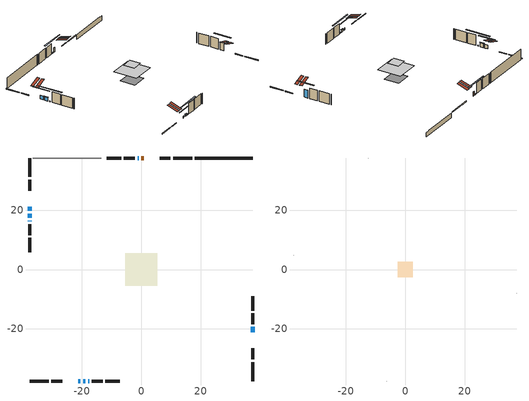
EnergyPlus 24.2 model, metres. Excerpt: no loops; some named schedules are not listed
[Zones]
conditioned space
 floor outside (Floor1 construction): -0.32,-0.32 -0.32,0.32 0.32,0.32 0.32,-0.32 z0.4
 floor adiabatic (AdiabaticFloorConstruction): -5.42,-5.42 -5.42,5.42 5.42,5.42 5.42,-5.42 z2.84
 floor foundation (Slab1 construction): -3.44,-3.44 -3.44,3.44 3.44,3.44 3.44,-3.44 z-1.83
 wall outside (RimJoist1 construction): 17.2,37.63 10.8,37.63 / -37.63,-37.63 -31.23,-37.63 / -37.63,37.63 -37.63,31.23 / 37.63,-37.63 37.63,-31.23 z0.4:0.7
 wall outside (RimJoist2 construction): 9.87,37.63 6.21,37.63 / -30.3,-37.63 -26.65,-37.63 / -37.63,30.3 -37.63,26.65 / 37.63,-30.3 37.63,-26.65 z0.4:0.7
 wall outside (AdiabaticWallConstruction 1): 0.8,37.63 0.01,37.63 z0.4:2.43
 wall outside (AdiabaticWallConstruction): 37.63,-21.24 37.63,-19.41 z0.4:4.06; -21.24,-37.63 -20.51,-37.63 / -19.58,-37.63 -18.85,-37.63 z0.4:1.27; -37.63,21.24 -37.63,19.8 z0.4:2.12; -37.63,18.87 -37.63,17.44 z0.4:2.11; -0.91,37.63 -1.21,37.63 / -17.93,-37.63 -17.63,-37.63 / -37.63,16.51 -37.63,16.21 z0.4:0.75
 wall outside (Wall1 construction): -2.13,37.63 -5.82,37.63 / -16.71,-37.63 -13.02,-37.63 / -37.63,15.29 -37.63,11.6 / 37.63,-18.48 37.63,-14.79 z0.4:5.28
 wall outside (Wall2 construction): -6.75,37.63 -11.6,37.63 / -12.09,-37.63 -7.24,-37.63 / -37.63,10.67 -37.63,5.82 / 37.63,-13.86 37.63,-9.01 z0.4:5.28
 wall foundation (FoundationWall1 construction): 18.13,37.63,-1.83 18.13,37.63,0.4 35.68,37.63,0.4 35.68,37.63,0.25 37.63,37.63,0.25 37.63,37.63,-1.83
 wall adiabatic (Wall4 construction): -13.5,37.63 -36.71,37.63 z0.4:5.28
 window (WindowConstruction): 37.63,-21.24 37.63,-19.41 z0.4:4.06
 window (WindowConstruction 1): -21.24,-37.63 -20.51,-37.63 z0.4:1.27
 window (WindowConstruction 2): -37.63,21.24 -37.63,19.8 z0.4:2.12
 window (WindowConstruction 3): -19.58,-37.63 -18.85,-37.63 z0.4:1.27
 window (WindowConstruction 4): -37.63,18.87 -37.63,17.44 z0.4:2.11
 window (WindowConstruction 5): -0.92,37.63 -1.21,37.63 z0.4:0.74
 window (WindowConstruction 6): -17.92,-37.63 -17.64,-37.63 z0.4:0.74
 window (WindowConstruction 7): -37.63,16.51 -37.63,16.22 z0.4:0.74
 door (Door): 0.8,37.63 0.01,37.63 z0.4:2.43
 ceiling adiabatic (AdiabaticFloorConstruction): 5.42,-5.42 5.42,5.42 -5.42,5.42 -5.42,-5.42 z2.84
 roof outside (Roof2 construction): 1.73,37.63,5.28 1.73,32.63,6.95 3.05,32.63,6.95 3.05,37.63,5.28; -22.17,-37.63,5.28 -22.17,-32.63,6.95 -23.49,-32.63,6.95 -23.49,-37.63,5.28; -37.63,22.17,5.28 -32.63,22.17,6.95 -32.63,23.49,6.95 -37.63,23.49,5.28; 37.63,-22.17,5.28 32.63,-22.17,6.95 32.63,-23.49,6.95 37.63,-23.49,5.28
attic - vented
 floor to conditioned space (Floor2 construction Reversed): -2.54,-2.54 -2.54,2.54 2.54,2.54 2.54,-2.54 z5.28
 wall outside (Wall3 construction): -12.53,37.63 -12.57,37.63 / -6.31,-37.63 -6.27,-37.63 / -37.63,4.89 -37.63,4.86 / 37.63,-8.08 37.63,-8.05 z0.4:5.28
 roof outside (Roof1 construction): 3.98,37.63,5.28 3.98,32.69,6.92 5.28,32.69,6.92 5.28,37.63,5.28; -24.41,-37.63,5.28 -24.41,-32.69,6.92 -25.72,-32.69,6.92 -25.72,-37.63,5.28; -37.63,24.41,5.28 -32.69,24.41,6.92 -32.69,25.72,6.92 -37.63,25.72,5.28; 37.63,-24.41,5.28 32.69,-24.41,6.92 32.69,-25.72,6.92 37.63,-25.72,5.28
shading: 37.63,-16.23 37.63,-24.42 38.05,-24.42 38.05,-16.23 z7.24; -17.33,-37.63 -24.42,-37.63 -24.42,-38.05 -17.33,-38.05 z4.45; -37.63,16.62 -37.63,24.42 -38.05,24.42 -38.05,16.62 z5.3; -18.65,-37.63 -19.78,-37.63 -19.78,-38.05 -18.65,-38.05 z1.47; -37.63,17.24 -37.63,19.07 -38.05,19.07 -38.05,17.24 z2.31; -6.82,37.63 4.69,37.63 4.69,38.05 -6.82,38.05 z6.36; -12.02,-37.63 -23.54,-37.63 -23.54,-38.05 -12.02,-38.05 z6.36; -37.63,10.61 -37.63,22.12 -38.05,22.12 -38.05,10.61 z6.36
[Building]
Building 1: Terrain=Suburbs
[Site:Location]
Winnipeg Intl AP_MB: Latitude {deg}=49.91; Longitude {deg}=-97.24; Time Zone {hr}=-6; Elevation {m}=239; Keep Site Location Information=Yes
[Site:GroundTemperature:Shallow]
-2.46526, -5.11642, -5.32873, -4.07063, 0.979979, 6.00706, 10.3653, 13.1261, 13.3606, 11.1152, 6.8681, 1.99523
[Site:WaterMainsTemperature]
Calculation Method=Schedule; Temperature Schedule=mains temperature schedule
[Material] Roughness=Rough; Thermal Absorptance=0.9
Name | Thickness {m} | Conductivity {W/m-K} | Density {kg/m3} | Specific Heat {J/kg-K} | Solar Absorptance | Visible Absorptance
asphalt or fiberglass shingles | 0.00635 | 0.162714 | 1121.4 | 1465.45 | 0.84 | 0.84
ceiling loosefill ins | 0.169333 | 0.0480833 | 16.02 | 1046.75 | 0.7 | 0.7
ceiling stud and cavity | 0.1397 | 0.583349 | 65.682 | 1177.47 | 0.7 | 0.7
concrete 4.0 in. | 0.1016 | 1.803125 | 2242.8 | 837.4 | 0.7 | 0.7
concrete 8.0 in. | 0.2032 | 1.803125 | 2242.8 | 837.4 | 0.7 | 0.7
door material | 0.04445 | 0.053851 | 512.64 | 1214.23 | 0.7 | 0.7
exterior vertical ins | 0.0457286 | 0.029427 | 32.04 | 1214.23 | 0.7 | 0.7
floor covering | 0.0127 | 0.0433444 | 54.468 | 1339.84 | 0.6 | 0.6
floor rigid ins; roof rigid ins | 0.051816 | 0.029427 | 32.04 | 1214.23 | 0.7 | 0.7
floor rigid ins 1; wall rigid ins | 0.512978 | 0.029427 | 32.04 | 1214.23 | 0.7 | 0.7
floor stud and cavity | 0.1397 | 0.34316 | 92.3553 | 1139.71 | 0.7 | 0.7
floor stud and cavity 1 | 0.1397 | 1.75129 | 37.0049 | 1207.88 | 0.7 | 0.7
furniture material conditioned space 1 | 0.1524 | 0.115458 | 640.8 | 1214.23 | 0.6 | 0.6
gypsum board | 0.0127 | 0.160291 | 801 | 837.4 | 0.6 | 0.6
gypsum board 1 | 0.0127 | 0.160291 | 801 | 837.4 | 0.7 | 0.7
osb sheathing 0.5 in. | 0.0127 | 0.115458 | 512.64 | 1214.23 | 0.7 | 0.7
osb sheathing 0.5 in. 1 | 0.0127 | 0.115458 | 512.64 | 1214.23 | 0.4 | 0.4
osb sheathing 0.75 in. | 0.01905 | 0.115458 | 512.64 | 1214.23 | 0.7 | 0.7
osb sheathing 2.0 in. | 0.0508 | 0.115458 | 512.64 | 1214.23 | 0.7 | 0.7
rim joist stud and cavity | 0.0508 | 0.0451784 | 125.044 | 1163.47 | 0.6 | 0.6
rim joist stud and cavity 1 | 0.0508 | 0.0291244 | 125.044 | 1163.47 | 0.6 | 0.6
roof stud and cavity | 0.2032 | 0.172294 | 78.34581 | 1123.46 | 0.7 | 0.7
wall stud and cavity | 0.1397 | 0.0940029 | 139.0536 | 1170.24 | 0.7 | 0.7
wall stud and cavity 1 | 0.1397 | 0.0931203 | 139.0536 | 1170.24 | 0.7 | 0.7
wall stud and cavity 2 | 0.0889 | 6.1454 | 50.32683 | 1063.81 | 0.6 | 0.6
wall stud and cavity 3 | 0.1397 | 0.0839964 | 139.0536 | 1170.24 | 0.7 | 0.7
wall stud and cavity 4 | 0.0889 | 0.380278 | 52.3479 | 1209.89 | 0.7 | 0.7
wall stud and cavity 5 | 0.0889 | 0.391764 | 83.0341 | 1211.67 | 0.7 | 0.7
wood siding | 0.0254 | 0.102417 | 544.68 | 1172.36 | 0.4 | 0.4
wood siding 1 | 0.00254 | 0.102417 | 544.68 | 1172.36 | 0.4 | 0.4
wood siding 2; wood siding 3; wood siding 4 | 0.0254 | 0.102417 | 544.68 | 1172.36 | 0.7 | 0.7
[WindowMaterial:SimpleGlazingSystem]
Name | U-Factor {W/m2-K} | Solar Heat Gain Coefficient
WindowMaterial | 2.1883 | 0.61
WindowMaterial 1 | 2.336497 | 0.55
WindowMaterial 2 | 2.898619 | 0.69
WindowMaterial 3 | 2.33763 | 0.55
WindowMaterial 4 | 3.07123 | 0.43
WindowMaterial 5 | 2.67945 | 0.43
[Construction]
AdiabaticFloorConstruction: floor stud and cavity 1, floor rigid ins 1, osb sheathing 0.75 in., floor covering
AdiabaticWallConstruction: wood siding 3, wall rigid ins, wall stud and cavity 4, gypsum board
AdiabaticWallConstruction 1: wood siding 4, wall rigid ins, wall stud and cavity 4, gypsum board
Door: door material
Floor1 construction: floor stud and cavity, floor rigid ins, osb sheathing 0.75 in., floor covering
Floor2 construction Reversed: gypsum board, ceiling stud and cavity, ceiling loosefill ins
FoundationWall1 construction: concrete 8.0 in., gypsum board 1
furniture construction conditioned space 1: furniture material conditioned space 1
PartitionWallConstruction: gypsum board, wall stud and cavity 5, gypsum board
RimJoist1 construction: wood siding 2, osb sheathing 2.0 in., rim joist stud and cavity
RimJoist2 construction: wood siding 2, osb sheathing 2.0 in., rim joist stud and cavity 1
Roof1 construction: asphalt or fiberglass shingles
Roof2 construction: asphalt or fiberglass shingles, roof rigid ins, osb sheathing 0.75 in., roof stud and cavity, gypsum board
Slab1 construction: concrete 4.0 in.
Wall1 construction: wood siding, osb sheathing 0.5 in., wall stud and cavity, gypsum board
Wall2 construction: wood siding, osb sheathing 0.5 in., wall stud and cavity 1, gypsum board
Wall3 construction: wood siding 1, wall stud and cavity 2
Wall4 construction: osb sheathing 0.5 in. 1, wall stud and cavity 3, gypsum board
WindowConstruction: WindowMaterial
WindowConstruction 1: WindowMaterial 1
WindowConstruction 2; WindowConstruction 4: WindowMaterial 2
WindowConstruction 3: WindowMaterial 3
WindowConstruction 5; WindowConstruction 6: WindowMaterial 4
WindowConstruction 7: WindowMaterial 5
[Zone] Multiplier=1; Part of Total Floor Area=Yes
Name | Volume {m3}
attic - vented | 6.89077
conditioned space | 412
[Space]
Name | Zone | Volume {m3}
attic - vented 1 | attic - vented | 6.89077
conditioned space 1 | conditioned space | 412
[ZoneInfiltration:EffectiveLeakageArea]
infil attic - vented 1: Zone or Space=attic - vented 1; Schedule=Always On Discrete; Effective Air Leakage Area {cm2}=858.667; Stack Coefficient=0.000453711; Wind Coefficient=1.43916e-05
[ZoneMixing]
whole house fan mix: Zone or Space=attic - vented; Schedule=Always On Continuous; Design Flow Rate Calculation Method=Flow/Zone; Design Flow Rate {m3/s}=0; Source Zone or Space=conditioned space
[SurfaceProperty:ExposedFoundationPerimeter]
Slab1: Exposed Perimeter Calculation Method=TotalExposedPerimeter; Total Exposed Perimeter {m}=19.507
[InternalMass] Zone or ZoneList=conditioned space; Space or SpaceList=conditioned space 1
Name | Construction | Surface Area {m2}
furniture mass conditioned space 1 | furniture construction conditioned space 1 | 66.096
partition wall mass | PartitionWallConstruction | 165.24
[Lights]
interior lighting: Zone or ZoneList or Space or SpaceList=conditioned space 1; Schedule=interior lighting schedule; Design Level Calculation Method=LightingLevel; Lighting Level {W}=343.2; Return Air Fraction=0; Fraction Radiant=0.6; Fraction Visible=0.2; Fraction Replaceable=1
[People]
occupants: Zone or ZoneList or Space or SpaceList=conditioned space 1; Number of People Schedule=occupants schedule; Number of People Calculation Method=People; Number of People=3; Fraction Radiant=0.314171; Sensible Heat Fraction=0.56303; Activity Level Schedule=occupants activity schedule; Carbon Dioxide Generation Rate {m3/s-W}=0; Enable ASHRAE 55 Comfort Warnings=No; Mean Radiant Temperature Calculation Type=EnclosureAveraged
[ElectricEquipment] Zone or ZoneList or Space or SpaceList=conditioned space 1; Design Level Calculation Method=EquipmentLevel
Name | Schedule | Design Level {W} | Fraction Latent | Fraction Radiant | Fraction Lost
clothes dryer | clothes dryer schedule | 140.772 | 0.015 | 0.081 | 0.85
clothes washer | clothes washer schedule | 32.1985 | 0.03 | 0.162 | 0.7
cooking range | cooking range schedule | 208.969 | 0.08 | 0.432 | 0.2
dishwasher | dishwasher schedule | 66.8632 | 0.3 | 0.18 | 0.4
fridge | fridge schedule | 72.9452 | 0 | 0.6 | 0
mech vent house fan | mech vent house fan schedule | 10 | 0 | 0 | 1
mech vent house fan cfis | mech vent house fan cfis schedule | 0 | 0 | 0 | 0
misc plug loads | misc plug loads schedule | 494.7 | 0.045 | 0.513 | 0.1
whole house fan | Always On Discrete | 0 | 0 | 0 | 1
[OtherEquipment] Zone or ZoneList or Space or SpaceList=conditioned space 1; Design Level Calculation Method=EquipmentLevel
Name | Fuel Type | Schedule | Design Level {W} | Fraction Latent | Fraction Radiant | Fraction Lost
clothes dryer 1 | Electricity | clothes dryer schedule | 0 | 0.015 | 0.081 | 0.85
cooking range 1 | Electricity | cooking range schedule | 0 | 0.08 | 0.432 | 0.2
general water use latent | None | general water use schedule | 59.3978 | 1 | 0 | 0
general water use sensible | None | general water use schedule | -58.539 | 0 | 0.6 | 0
mech vent house fan latent load | None | Always On Discrete | 0 | 1 | 0 | 0
mech vent house fan sensible load | None | Always On Discrete | 0 | 0 | 0 | 0
water heater energy adjustment1 | NaturalGas | Always On Discrete | 0.01 | 0 | 0 | 1
[ZoneInfiltration:DesignFlowRate] Zone or ZoneList or Space or SpaceList=conditioned space 1; Schedule=Always On Discrete; Design Flow Rate Calculation Method=Flow/Zone; Design Flow Rate {m3/s}=0
infil flow; natural vent flow; whole house fan flow
[Foundation:Kiva]
Foundation Kiva 1: Initial Indoor Air Temperature {C}=21; Wall Height Above Grade {m}=0.40002; Wall Depth Below Slab {m}=0.2032; Custom Block Material Name 1=exterior vertical ins; Custom Block Depth 1 {m}=2.23001; Custom Block X Position 1 {m}=0.2159; Custom Block Z Position 1 {m}=0
[Foundation:Kiva:Settings]
Soil Conductivity {W/m-K}=0.849921; Soil Density {kg/m3}=1842.3; Soil Specific Heat {J/kg-K}=418.7; Ground Solar Absorptivity=0.9; Ground Thermal Absorptivity=0.9; Ground Surface Roughness {m}=0.03; Far-Field Width {m}=40; Deep-Ground Boundary Condition=ZeroFlux; Deep-Ground Depth {m}=40; Minimum Cell Dimension {m}=0.2; Maximum Cell Growth Coefficient=3; Simulation Timestep=Timestep
[Exterior:Lights]
exterior lighting: Schedule=exterior lighting schedule; Design Level {W}=75.6
[Schedule:Constant]
Name | Hourly Value
Always On Continuous; mech vent house fan schedule; mech vent house fan cfis schedule; Always On Discrete | 1
occupants activity schedule | 117.228
fridge schedule | 0
[Schedule:Week:Daily]
interior lighting schedule Week Rule - Jan1-Jan27: interior lighting schedule day, interior lighting schedule day, interior lighting schedule day, interior lighting schedule day, interior lighting schedule day, interior lighting schedule day, interior lighting schedule day, interior lighting schedule default day, interior lighting schedule default day, interior lighting schedule default day, interior lighting schedule default day, interior lighting schedule default day
interior lighting schedule Week Rule - Jan28-Feb3: interior lighting schedule day, interior lighting schedule day, interior lighting schedule day, interior lighting schedule day, interior lighting schedule day 1, interior lighting schedule day 1, interior lighting schedule day 1, interior lighting schedule default day, interior lighting schedule default day, interior lighting schedule default day, interior lighting schedule default day, interior lighting schedule default day
interior lighting schedule Week Rule - Feb4-Feb24: interior lighting schedule day 1, interior lighting schedule day 1, interior lighting schedule day 1, interior lighting schedule day 1, interior lighting schedule day 1, interior lighting schedule day 1, interior lighting schedule day 1, interior lighting schedule default day, interior lighting schedule default day, interior lighting schedule default day, interior lighting schedule default day, interior lighting schedule default day
interior lighting schedule Week Rule - Feb25-Mar3: interior lighting schedule day 1, interior lighting schedule day 1, interior lighting schedule day 1, interior lighting schedule day 1, interior lighting schedule day 2, interior lighting schedule day 2, interior lighting schedule day 2, interior lighting schedule default day, interior lighting schedule default day, interior lighting schedule default day, interior lighting schedule default day, interior lighting schedule default day
interior lighting schedule Week Rule - Mar4-Mar31: interior lighting schedule day 2, interior lighting schedule day 2, interior lighting schedule day 2, interior lighting schedule day 2, interior lighting schedule day 2, interior lighting schedule day 2, interior lighting schedule day 2, interior lighting schedule default day, interior lighting schedule default day, interior lighting schedule default day, interior lighting schedule default day, interior lighting schedule default day
interior lighting schedule Week Rule - Apr1-Apr28: interior lighting schedule day 3, interior lighting schedule day 3, interior lighting schedule day 3, interior lighting schedule day 3, interior lighting schedule day 3, interior lighting schedule day 3, interior lighting schedule day 3, interior lighting schedule default day, interior lighting schedule default day, interior lighting schedule default day, interior lighting schedule default day, interior lighting schedule default day
interior lighting schedule Week Rule - Apr29-May5: interior lighting schedule day 3, interior lighting schedule day 3, interior lighting schedule day 4, interior lighting schedule day 4, interior lighting schedule day 4, interior lighting schedule day 4, interior lighting schedule day 4, interior lighting schedule default day, interior lighting schedule default day, interior lighting schedule default day, interior lighting schedule default day, interior lighting schedule default day
interior lighting schedule Week Rule - May6-May26: interior lighting schedule day 4, interior lighting schedule day 4, interior lighting schedule day 4, interior lighting schedule day 4, interior lighting schedule day 4, interior lighting schedule day 4, interior lighting schedule day 4, interior lighting schedule default day, interior lighting schedule default day, interior lighting schedule default day, interior lighting schedule default day, interior lighting schedule default day
interior lighting schedule Week Rule - May27-Jun2: interior lighting schedule day 4, interior lighting schedule day 4, interior lighting schedule day 4, interior lighting schedule day 4, interior lighting schedule day 4, interior lighting schedule day 5, interior lighting schedule day 5, interior lighting schedule default day, interior lighting schedule default day, interior lighting schedule default day, interior lighting schedule default day, interior lighting schedule default day
interior lighting schedule Week Rule - Jun3-Jun30: interior lighting schedule day 5, interior lighting schedule day 5, interior lighting schedule day 5, interior lighting schedule day 5, interior lighting schedule day 5, interior lighting schedule day 5, interior lighting schedule day 5, interior lighting schedule default day, interior lighting schedule default day, interior lighting schedule default day, interior lighting schedule default day, interior lighting schedule default day
interior lighting schedule Week Rule - Jul1-Jul28: interior lighting schedule day 6, interior lighting schedule day 6, interior lighting schedule day 6, interior lighting schedule day 6, interior lighting schedule day 6, interior lighting schedule day 6, interior lighting schedule day 6, interior lighting schedule default day, interior lighting schedule default day, interior lighting schedule default day, interior lighting schedule default day, interior lighting schedule default day
interior lighting schedule Week Rule - Jul29-Aug4: interior lighting schedule day 6, interior lighting schedule day 6, interior lighting schedule day 6, interior lighting schedule day 7, interior lighting schedule day 7, interior lighting schedule day 7, interior lighting schedule day 7, interior lighting schedule default day, interior lighting schedule default day, interior lighting schedule default day, interior lighting schedule default day, interior lighting schedule default day
interior lighting schedule Week Rule - Aug5-Aug25: interior lighting schedule day 7, interior lighting schedule day 7, interior lighting schedule day 7, interior lighting schedule day 7, interior lighting schedule day 7, interior lighting schedule day 7, interior lighting schedule day 7, interior lighting schedule default day, interior lighting schedule default day, interior lighting schedule default day, interior lighting schedule default day, interior lighting schedule default day
interior lighting schedule Week Rule - Aug26-Sep1: interior lighting schedule day 7, interior lighting schedule day 7, interior lighting schedule day 7, interior lighting schedule day 7, interior lighting schedule day 7, interior lighting schedule day 7, interior lighting schedule day 8, interior lighting schedule default day, interior lighting schedule default day, interior lighting schedule default day, interior lighting schedule default day, interior lighting schedule default day
interior lighting schedule Week Rule - Sep2-Sep29: interior lighting schedule day 8, interior lighting schedule day 8, interior lighting schedule day 8, interior lighting schedule day 8, interior lighting schedule day 8, interior lighting schedule day 8, interior lighting schedule day 8, interior lighting schedule default day, interior lighting schedule default day, interior lighting schedule default day, interior lighting schedule default day, interior lighting schedule default day
interior lighting schedule Week Rule - Sep30-Oct6: interior lighting schedule day 8, interior lighting schedule day 9, interior lighting schedule day 9, interior lighting schedule day 9, interior lighting schedule day 9, interior lighting schedule day 9, interior lighting schedule day 9, interior lighting schedule default day, interior lighting schedule default day, interior lighting schedule default day, interior lighting schedule default day, interior lighting schedule default day
interior lighting schedule Week Rule - Oct7-Oct27: interior lighting schedule day 9, interior lighting schedule day 9, interior lighting schedule day 9, interior lighting schedule day 9, interior lighting schedule day 9, interior lighting schedule day 9, interior lighting schedule day 9, interior lighting schedule default day, interior lighting schedule default day, interior lighting schedule default day, interior lighting schedule default day, interior lighting schedule default day
interior lighting schedule Week Rule - Oct28-Nov3: interior lighting schedule day 9, interior lighting schedule day 9, interior lighting schedule day 9, interior lighting schedule day 9, interior lighting schedule day 10, interior lighting schedule day 10, interior lighting schedule day 10, interior lighting schedule default day, interior lighting schedule default day, interior lighting schedule default day, interior lighting schedule default day, interior lighting schedule default day
interior lighting schedule Week Rule - Nov4-Nov24: interior lighting schedule day 10, interior lighting schedule day 10, interior lighting schedule day 10, interior lighting schedule day 10, interior lighting schedule day 10, interior lighting schedule day 10, interior lighting schedule day 10, interior lighting schedule default day, interior lighting schedule default day, interior lighting schedule default day, interior lighting schedule default day, interior lighting schedule default day
interior lighting schedule Week Rule - Nov25-Dec1: interior lighting schedule day 10, interior lighting schedule day 10, interior lighting schedule day 10, interior lighting schedule day 10, interior lighting schedule day 10, interior lighting schedule day 10, interior lighting schedule day 11, interior lighting schedule default day, interior lighting schedule default day, interior lighting schedule default day, interior lighting schedule default day, interior lighting schedule default day
interior lighting schedule Week Rule - Dec2-Dec31: interior lighting schedule day 11, interior lighting schedule day 11, interior lighting schedule day 11, interior lighting schedule day 11, interior lighting schedule day 11, interior lighting schedule day 11, interior lighting schedule day 11, interior lighting schedule default day, interior lighting schedule default day, interior lighting schedule default day, interior lighting schedule default day, interior lighting schedule default day
occupants schedule Week Rule - Jan1-Dec31: occupants schedule day, occupants schedule day, occupants schedule day, occupants schedule day, occupants schedule day, occupants schedule day, occupants schedule day, occupants schedule default day, occupants schedule default day, occupants schedule default day, occupants schedule default day, occupants schedule default day
clothes dryer schedule Week Rule - Jan1-Dec31: clothes dryer schedule day, clothes dryer schedule day, clothes dryer schedule day, clothes dryer schedule day, clothes dryer schedule day, clothes dryer schedule day, clothes dryer schedule day, clothes dryer schedule default day, clothes dryer schedule default day, clothes dryer schedule default day, clothes dryer schedule default day, clothes dryer schedule default day
clothes washer schedule Week Rule - Jan1-Dec31: clothes washer schedule day, clothes washer schedule day, clothes washer schedule day, clothes washer schedule day, clothes washer schedule day, clothes washer schedule day, clothes washer schedule day, clothes washer schedule default day, clothes washer schedule default day, clothes washer schedule default day, clothes washer schedule default day, clothes washer schedule default day
cooking range schedule Week Rule - Jan1-Dec31: cooking range schedule day, cooking range schedule day, cooking range schedule day, cooking range schedule day, cooking range schedule day, cooking range schedule day, cooking range schedule day, cooking range schedule default day, cooking range schedule default day, cooking range schedule default day, cooking range schedule default day, cooking range schedule default day
dishwasher schedule Week Rule - Jan1-Dec31: dishwasher schedule day, dishwasher schedule day, dishwasher schedule day, dishwasher schedule day, dishwasher schedule day, dishwasher schedule day, dishwasher schedule day, dishwasher schedule default day, dishwasher schedule default day, dishwasher schedule default day, dishwasher schedule default day, dishwasher schedule default day
misc plug loads schedule Week Rule - Jan1-Dec31: misc plug loads schedule day, misc plug loads schedule day, misc plug loads schedule day, misc plug loads schedule day, misc plug loads schedule day, misc plug loads schedule day, misc plug loads schedule day, misc plug loads schedule default day, misc plug loads schedule default day, misc plug loads schedule default day, misc plug loads schedule default day, misc plug loads schedule default day
general water use schedule Week Rule - Jan1-Dec31: general water use schedule day, general water use schedule day, general water use schedule day, general water use schedule day, general water use schedule day, general water use schedule day, general water use schedule day, general water use schedule default day, general water use schedule default day, general water use schedule default day, general water use schedule default day, general water use schedule default day
exterior lighting schedule Week Rule - Jan1-Jan27: exterior lighting schedule day, exterior lighting schedule day, exterior lighting schedule day, exterior lighting schedule day, exterior lighting schedule day, exterior lighting schedule day, exterior lighting schedule day, exterior lighting schedule default day, exterior lighting schedule default day, exterior lighting schedule default day, exterior lighting schedule default day, exterior lighting schedule default day
exterior lighting schedule Week Rule - Jan28-Feb3: exterior lighting schedule day, exterior lighting schedule day, exterior lighting schedule day, exterior lighting schedule day, exterior lighting schedule day 1, exterior lighting schedule day 1, exterior lighting schedule day 1, exterior lighting schedule default day, exterior lighting schedule default day, exterior lighting schedule default day, exterior lighting schedule default day, exterior lighting schedule default day
exterior lighting schedule Week Rule - Feb4-Feb24: exterior lighting schedule day 1, exterior lighting schedule day 1, exterior lighting schedule day 1, exterior lighting schedule day 1, exterior lighting schedule day 1, exterior lighting schedule day 1, exterior lighting schedule day 1, exterior lighting schedule default day, exterior lighting schedule default day, exterior lighting schedule default day, exterior lighting schedule default day, exterior lighting schedule default day
exterior lighting schedule Week Rule - Feb25-Mar3: exterior lighting schedule day 1, exterior lighting schedule day 1, exterior lighting schedule day 1, exterior lighting schedule day 1, exterior lighting schedule day 2, exterior lighting schedule day 2, exterior lighting schedule day 2, exterior lighting schedule default day, exterior lighting schedule default day, exterior lighting schedule default day, exterior lighting schedule default day, exterior lighting schedule default day
exterior lighting schedule Week Rule - Mar4-Mar31: exterior lighting schedule day 2, exterior lighting schedule day 2, exterior lighting schedule day 2, exterior lighting schedule day 2, exterior lighting schedule day 2, exterior lighting schedule day 2, exterior lighting schedule day 2, exterior lighting schedule default day, exterior lighting schedule default day, exterior lighting schedule default day, exterior lighting schedule default day, exterior lighting schedule default day
exterior lighting schedule Week Rule - Apr1-Apr28: exterior lighting schedule day 3, exterior lighting schedule day 3, exterior lighting schedule day 3, exterior lighting schedule day 3, exterior lighting schedule day 3, exterior lighting schedule day 3, exterior lighting schedule day 3, exterior lighting schedule default day, exterior lighting schedule default day, exterior lighting schedule default day, exterior lighting schedule default day, exterior lighting schedule default day
exterior lighting schedule Week Rule - Apr29-May5: exterior lighting schedule day 3, exterior lighting schedule day 3, exterior lighting schedule day 4, exterior lighting schedule day 4, exterior lighting schedule day 4, exterior lighting schedule day 4, exterior lighting schedule day 4, exterior lighting schedule default day, exterior lighting schedule default day, exterior lighting schedule default day, exterior lighting schedule default day, exterior lighting schedule default day
exterior lighting schedule Week Rule - May6-May26: exterior lighting schedule day 4, exterior lighting schedule day 4, exterior lighting schedule day 4, exterior lighting schedule day 4, exterior lighting schedule day 4, exterior lighting schedule day 4, exterior lighting schedule day 4, exterior lighting schedule default day, exterior lighting schedule default day, exterior lighting schedule default day, exterior lighting schedule default day, exterior lighting schedule default day
exterior lighting schedule Week Rule - May27-Jun2: exterior lighting schedule day 4, exterior lighting schedule day 4, exterior lighting schedule day 4, exterior lighting schedule day 4, exterior lighting schedule day 4, exterior lighting schedule day 5, exterior lighting schedule day 5, exterior lighting schedule default day, exterior lighting schedule default day, exterior lighting schedule default day, exterior lighting schedule default day, exterior lighting schedule default day
exterior lighting schedule Week Rule - Jun3-Jun30: exterior lighting schedule day 5, exterior lighting schedule day 5, exterior lighting schedule day 5, exterior lighting schedule day 5, exterior lighting schedule day 5, exterior lighting schedule day 5, exterior lighting schedule day 5, exterior lighting schedule default day, exterior lighting schedule default day, exterior lighting schedule default day, exterior lighting schedule default day, exterior lighting schedule default day
exterior lighting schedule Week Rule - Jul1-Jul28: exterior lighting schedule day 6, exterior lighting schedule day 6, exterior lighting schedule day 6, exterior lighting schedule day 6, exterior lighting schedule day 6, exterior lighting schedule day 6, exterior lighting schedule day 6, exterior lighting schedule default day, exterior lighting schedule default day, exterior lighting schedule default day, exterior lighting schedule default day, exterior lighting schedule default day
exterior lighting schedule Week Rule - Jul29-Aug4: exterior lighting schedule day 6, exterior lighting schedule day 6, exterior lighting schedule day 6, exterior lighting schedule day 7, exterior lighting schedule day 7, exterior lighting schedule day 7, exterior lighting schedule day 7, exterior lighting schedule default day, exterior lighting schedule default day, exterior lighting schedule default day, exterior lighting schedule default day, exterior lighting schedule default day
exterior lighting schedule Week Rule - Aug5-Aug25: exterior lighting schedule day 7, exterior lighting schedule day 7, exterior lighting schedule day 7, exterior lighting schedule day 7, exterior lighting schedule day 7, exterior lighting schedule day 7, exterior lighting schedule day 7, exterior lighting schedule default day, exterior lighting schedule default day, exterior lighting schedule default day, exterior lighting schedule default day, exterior lighting schedule default day
exterior lighting schedule Week Rule - Aug26-Sep1: exterior lighting schedule day 7, exterior lighting schedule day 7, exterior lighting schedule day 7, exterior lighting schedule day 7, exterior lighting schedule day 7, exterior lighting schedule day 7, exterior lighting schedule day 8, exterior lighting schedule default day, exterior lighting schedule default day, exterior lighting schedule default day, exterior lighting schedule default day, exterior lighting schedule default day
exterior lighting schedule Week Rule - Sep2-Sep29: exterior lighting schedule day 8, exterior lighting schedule day 8, exterior lighting schedule day 8, exterior lighting schedule day 8, exterior lighting schedule day 8, exterior lighting schedule day 8, exterior lighting schedule day 8, exterior lighting schedule default day, exterior lighting schedule default day, exterior lighting schedule default day, exterior lighting schedule default day, exterior lighting schedule default day
exterior lighting schedule Week Rule - Sep30-Oct6: exterior lighting schedule day 8, exterior lighting schedule day 9, exterior lighting schedule day 9, exterior lighting schedule day 9, exterior lighting schedule day 9, exterior lighting schedule day 9, exterior lighting schedule day 9, exterior lighting schedule default day, exterior lighting schedule default day, exterior lighting schedule default day, exterior lighting schedule default day, exterior lighting schedule default day
exterior lighting schedule Week Rule - Oct7-Oct27: exterior lighting schedule day 9, exterior lighting schedule day 9, exterior lighting schedule day 9, exterior lighting schedule day 9, exterior lighting schedule day 9, exterior lighting schedule day 9, exterior lighting schedule day 9, exterior lighting schedule default day, exterior lighting schedule default day, exterior lighting schedule default day, exterior lighting schedule default day, exterior lighting schedule default day
exterior lighting schedule Week Rule - Oct28-Nov3: exterior lighting schedule day 9, exterior lighting schedule day 9, exterior lighting schedule day 9, exterior lighting schedule day 9, exterior lighting schedule day 10, exterior lighting schedule day 10, exterior lighting schedule day 10, exterior lighting schedule default day, exterior lighting schedule default day, exterior lighting schedule default day, exterior lighting schedule default day, exterior lighting schedule default day
exterior lighting schedule Week Rule - Nov4-Nov24: exterior lighting schedule day 10, exterior lighting schedule day 10, exterior lighting schedule day 10, exterior lighting schedule day 10, exterior lighting schedule day 10, exterior lighting schedule day 10, exterior lighting schedule day 10, exterior lighting schedule default day, exterior lighting schedule default day, exterior lighting schedule default day, exterior lighting schedule default day, exterior lighting schedule default day
exterior lighting schedule Week Rule - Nov25-Dec1: exterior lighting schedule day 10, exterior lighting schedule day 10, exterior lighting schedule day 10, exterior lighting schedule day 10, exterior lighting schedule day 10, exterior lighting schedule day 10, exterior lighting schedule day 11, exterior lighting schedule default day, exterior lighting schedule default day, exterior lighting schedule default day, exterior lighting schedule default day, exterior lighting schedule default day
exterior lighting schedule Week Rule - Dec2-Dec31: exterior lighting schedule day 11, exterior lighting schedule day 11, exterior lighting schedule day 11, exterior lighting schedule day 11, exterior lighting schedule day 11, exterior lighting schedule day 11, exterior lighting schedule day 11, exterior lighting schedule default day, exterior lighting schedule default day, exterior lighting schedule default day, exterior lighting schedule default day, exterior lighting schedule default day
[Schedule:Year]
interior lighting schedule: interior lighting schedule Week Rule - Jan1-Jan27, 1, 1, 1, 27, interior lighting schedule Week Rule - Jan28-Feb3, 1, 28, 2, 3, interior lighting schedule Week Rule - Feb4-Feb24, 2, 4, 2, 24, interior lighting schedule Week Rule - Feb25-Mar3, 2, 25, 3, 3, interior lighting schedule Week Rule - Mar4-Mar31, 3, 4, 3, 31, interior lighting schedule Week Rule - Apr1-Apr28, 4, 1, 4, 28, interior lighting schedule Week Rule - Apr29-May5, 4, 29, 5, 5, interior lighting schedule Week Rule - May6-May26, 5, 6, 5, 26, interior lighting schedule Week Rule - May27-Jun2, 5, 27, 6, 2, interior lighting schedule Week Rule - Jun3-Jun30, 6, 3, 6, 30, interior lighting schedule Week Rule - Jul1-Jul28, 7, 1, 7, 28, interior lighting schedule Week Rule - Jul29-Aug4, 7, 29, 8, 4, interior lighting schedule Week Rule - Aug5-Aug25, 8, 5, 8, 25, interior lighting schedule Week Rule - Aug26-Sep1, 8, 26, 9, 1, interior lighting schedule Week Rule - Sep2-Sep29, 9, 2, 9, 29, interior lighting schedule Week Rule - Sep30-Oct6, 9, 30, 10, 6, interior lighting schedule Week Rule - Oct7-Oct27, 10, 7, 10, 27, interior lighting schedule Week Rule - Oct28-Nov3, 10, 28, 11, 3, interior lighting schedule Week Rule - Nov4-Nov24, 11, 4, 11, 24, interior lighting schedule Week Rule - Nov25-Dec1, 11, 25, 12, 1, interior lighting schedule Week Rule - Dec2-Dec31, 12, 2, 12, 31
occupants schedule: occupants schedule Week Rule - Jan1-Dec31, 1, 1, 12, 31
clothes dryer schedule: clothes dryer schedule Week Rule - Jan1-Dec31, 1, 1, 12, 31
clothes washer schedule: clothes washer schedule Week Rule - Jan1-Dec31, 1, 1, 12, 31
cooking range schedule: cooking range schedule Week Rule - Jan1-Dec31, 1, 1, 12, 31
dishwasher schedule: dishwasher schedule Week Rule - Jan1-Dec31, 1, 1, 12, 31
misc plug loads schedule: misc plug loads schedule Week Rule - Jan1-Dec31, 1, 1, 12, 31
general water use schedule: general water use schedule Week Rule - Jan1-Dec31, 1, 1, 12, 31
exterior lighting schedule: exterior lighting schedule Week Rule - Jan1-Jan27, 1, 1, 1, 27, exterior lighting schedule Week Rule - Jan28-Feb3, 1, 28, 2, 3, exterior lighting schedule Week Rule - Feb4-Feb24, 2, 4, 2, 24, exterior lighting schedule Week Rule - Feb25-Mar3, 2, 25, 3, 3, exterior lighting schedule Week Rule - Mar4-Mar31, 3, 4, 3, 31, exterior lighting schedule Week Rule - Apr1-Apr28, 4, 1, 4, 28, exterior lighting schedule Week Rule - Apr29-May5, 4, 29, 5, 5, exterior lighting schedule Week Rule - May6-May26, 5, 6, 5, 26, exterior lighting schedule Week Rule - May27-Jun2, 5, 27, 6, 2, exterior lighting schedule Week Rule - Jun3-Jun30, 6, 3, 6, 30, exterior lighting schedule Week Rule - Jul1-Jul28, 7, 1, 7, 28, exterior lighting schedule Week Rule - Jul29-Aug4, 7, 29, 8, 4, exterior lighting schedule Week Rule - Aug5-Aug25, 8, 5, 8, 25, exterior lighting schedule Week Rule - Aug26-Sep1, 8, 26, 9, 1, exterior lighting schedule Week Rule - Sep2-Sep29, 9, 2, 9, 29, exterior lighting schedule Week Rule - Sep30-Oct6, 9, 30, 10, 6, exterior lighting schedule Week Rule - Oct7-Oct27, 10, 7, 10, 27, exterior lighting schedule Week Rule - Oct28-Nov3, 10, 28, 11, 3, exterior lighting schedule Week Rule - Nov4-Nov24, 11, 4, 11, 24, exterior lighting schedule Week Rule - Nov25-Dec1, 11, 25, 12, 1, exterior lighting schedule Week Rule - Dec2-Dec31, 12, 2, 12, 31
[Schedule:Compact]
mains temperature schedule: Through: 01/01, For: AllDays, Until: 24:00, 3.57167, Through: 01/02, For: AllDays, Until: 24:00, 3.48889, Through: 01/03, For: AllDays, Until: 24:00, 3.40667, Through: 01/04, For: AllDays, Until: 24:00, 3.32611, Through: 01/05, For: AllDays, Until: 24:00, 3.24611, Through: 01/06, For: AllDays, Until: 24:00, 3.16778, Through: 01/07, For: AllDays, Until: 24:00, 3.09056, Through: 01/08, For: AllDays, Until: 24:00, 3.01444, Through: 01/09, For: AllDays, Until: 24:00, 2.93944, Through: 01/10, For: AllDays, Until: 24:00, 2.86611, Through: 01/11, For: AllDays, Until: 24:00, 2.79389, Through: 01/12, For: AllDays, Until: 24:00, 2.72278, Through: 01/13, For: AllDays, Until: 24:00, 2.65278, Through: 01/14, For: AllDays, Until: 24:00, 2.58444, Through: 01/15, For: AllDays, Until: 24:00, 2.51778, Through: 01/16, For: AllDays, Until: 24:00, 2.45222, Through: 01/17, For: AllDays, Until: 24:00, 2.38778, Through: 01/18, For: AllDays, Until: 24:00, 2.325, Through: 01/19, For: AllDays, Until: 24:00, 2.26389, Through: 01/20, For: AllDays, Until: 24:00, 2.20389, Through: 01/21, For: AllDays, Until: 24:00, 2.14556, Through: 01/22, For: AllDays, Until: 24:00, 2.08889, Through: 01/23, For: AllDays, Until: 24:00, 2.03333, Through: 01/24, For: AllDays, Until: 24:00, 1.97944, Through: 01/25, For: AllDays, Until: 24:00, 1.92722, Through: 01/26, For: AllDays, Until: 24:00, 1.87611, Through: 01/27, For: AllDays, Until: 24:00, 1.82722, Through: 01/28, For: AllDays, Until: 24:00, 1.77944, Through: 01/29, For: AllDays, Until: 24:00, 1.73333, Through: 01/30, For: AllDays, Until: 24:00, 1.68944, Through: 01/31, For: AllDays, Until: 24:00, 1.64667, Through: 02/01, For: AllDays, Until: 24:00, 1.60556, Through: 02/02, For: AllDays, Until: 24:00, 1.56611, Through: 02/03, For: AllDays, Until: 24:00, 1.52833, Through: 02/04, For: AllDays, Until: 24:00, 1.49222, Through: 02/05, For: AllDays, Until: 24:00, 1.45778, Through: 02/06, For: AllDays, Until: 24:00, 1.425, Through: 02/07, For: AllDays, Until: 24:00, 1.39389, Through: 02/08, For: AllDays, Until: 24:00, 1.36444, Through: 02/09, For: AllDays, Until: 24:00, 1.33722, Through: 02/10, For: AllDays, Until: 24:00, 1.31111, Through: 02/11, For: AllDays, Until: 24:00, 1.28722, Through: 02/12, For: AllDays, Until: 24:00, 1.26444, Through: 02/13, For: AllDays, Until: 24:00, 1.24389, Through: 02/14, For: AllDays, Until: 24:00, 1.22556, Through: 02/15, For: AllDays, Until: 24:00, 1.20833, Through: 02/16, For: AllDays, Until: 24:00, 1.19278, Through: 02/17, For: AllDays, Until: 24:00, 1.17944, Through: 02/18, For: AllDays, Until: 24:00, 1.16778, Through: 02/19, For: AllDays, Until: 24:00, 1.15778, Through: 02/20, For: AllDays, Until: 24:00, 1.14944, Through: 02/21, For: AllDays, Until: 24:00, 1.14333, Through: 02/22, For: AllDays, Until: 24:00, 1.13889, Through: 02/23, For: AllDays, Until: 24:00, 1.13611, Through: 02/24, For: AllDays, Until: 24:00, 1.135, Through: 02/25, For: AllDays, Until: 24:00, 1.13556, Through: 02/26, For: AllDays, Until: 24:00, 1.13833, Through: 02/27, For: AllDays, Until: 24:00, 1.14278, Through: 02/28, For: AllDays, Until: 24:00, 1.14889, Through: 03/01, For: AllDays, Until: 24:00, 1.15667, Through: 03/02, For: AllDays, Until: 24:00, 1.16667, Through: 03/03, For: AllDays, Until: 24:00, 1.17778, Through: 03/04, For: AllDays, Until: 24:00, 1.19111, Through: 03/05, For: AllDays, Until: 24:00, 1.20667, Through: 03/06, For: AllDays, Until: 24:00, 1.22333, Through: 03/07, For: AllDays, Until: 24:00, 1.24167, Through: 03/08, For: AllDays, Until: 24:00, 1.26222, Through: 03/09, For: AllDays, Until: 24:00, 1.28444, Through: 03/10, For: AllDays, Until: 24:00, 1.30833, Through: 03/11, For: AllDays, Until: 24:00, 1.33389, Through: 03/12, For: AllDays, Until: 24:00, 1.36167, Through: 03/13, For: AllDays, Until: 24:00, 1.39056, Through: 03/14, For: AllDays, Until: 24:00, 1.42111, Through: 03/15, For: AllDays, Until: 24:00, 1.45389, Through: 03/16, For: AllDays, Until: 24:00, 1.48833, Through: 03/17, For: AllDays, Until: 24:00, 1.52389, Through: 03/18, For: AllDays, Until: 24:00, 1.56167, Through: 03/19, For: AllDays, Until: 24:00, 1.60111, Through: 03/20, For: AllDays, Until: 24:00, 1.64167, Through: 03/21, For: AllDays, Until: 24:00, 1.68444, Through: 03/22, For: AllDays, Until: 24:00, 1.72833, Through: 03/23, For: AllDays, Until: 24:00, 1.77444, Through: 03/24, For: AllDays, Until: 24:00, 1.82167, Through: 03/25, For: AllDays, Until: 24:00, 1.87056, Through: 03/26, For: AllDays, Until: 24:00, 1.92111, Through: 03/27, For: AllDays, Until: 24:00, 1.97333, Through: 03/28, For: AllDays, Until: 24:00, 2.02722, Through: 03/29, For: AllDays, Until: 24:00, 2.08222, Through: 03/30, For: AllDays, Until: 24:00, 2.13889, Through: 03/31, For: AllDays, Until: 24:00, 2.19722, Through: 04/01, For: AllDays, Until: 24:00, 2.25722, Through: 04/02, For: AllDays, Until: 24:00, 2.31833, Through: 04/03, For: AllDays, Until: 24:00, 2.38056, Through: 04/04, For: AllDays, Until: 24:00, 2.445, Through: 04/05, For: AllDays, Until: 24:00, 2.51056, Through: 04/06, For: AllDays, Until: 24:00, 2.57722, Through: 04/07, For: AllDays, Until: 24:00, 2.64556, Through: 04/08, For: AllDays, Until: 24:00, 2.715, Through: 04/09, For: AllDays, Until: 24:00, 2.78556, Through: 04/10, For: AllDays, Until: 24:00, 2.85778, Through: 04/11, For: AllDays, Until: 24:00, 2.93111, Through: 04/12, For: AllDays, Until: 24:00, 3.00611, Through: 04/13, For: AllDays, Until: 24:00, 3.08222, Through: 04/14, For: AllDays, Until: 24:00, 3.15889, Through: 04/15, For: AllDays, Until: 24:00, 3.23778, Through: 04/16, For: AllDays, Until: 24:00, 3.31722, Through: 04/17, For: AllDays, Until: 24:00, 3.39778, Through: 04/18, For: AllDays, Until: 24:00, 3.47944, Through: 04/19, For: AllDays, Until: 24:00, 3.56222, Through: 04/20, For: AllDays, Until: 24:00, 3.64667, Through: 04/21, For: AllDays, Until: 24:00, 3.73167, Through: 04/22, For: AllDays, Until: 24:00, 3.81722, Through: 04/23, For: AllDays, Until: 24:00, 3.90444, Through: 04/24, For: AllDays, Until: 24:00, 3.99278, Through: 04/25, For: AllDays, Until: 24:00, 4.08167, Through: 04/26, For: AllDays, Until: 24:00, 4.17167, Through: 04/27, For: AllDays, Until: 24:00, 4.26222, Through: 04/28, For: AllDays, Until: 24:00, 4.35389, Through: 04/29, For: AllDays, Until: 24:00, 4.44611, Through: 04/30, For: AllDays, Until: 24:00, 4.53944, Through: 05/01, For: AllDays, Until: 24:00, 4.63389, Through: 05/02, For: AllDays, Until: 24:00, 4.72889, Through: 05/03, For: AllDays, Until: 24:00, 4.82444, Through: 05/04, For: AllDays, Until: 24:00, 4.92056, Through: 05/05, For: AllDays, Until: 24:00, 5.01722, Through: 05/06, For: AllDays, Until: 24:00, 5.115, Through: 05/07, For: AllDays, Until: 24:00, 5.21333, Through: 05/08, For: AllDays, Until: 24:00, 5.31222, Through: 05/09, For: AllDays, Until: 24:00, 5.41167, Through: 05/10, For: AllDays, Until: 24:00, 5.51111, Through: 05/11, For: AllDays, Until: 24:00, 5.61167, Through: 05/12, For: AllDays, Until: 24:00, 5.71278, Through: 05/13, For: AllDays, Until: 24:00, 5.81389, Through: 05/14, For: AllDays, Until: 24:00, 5.91556, Through: 05/15, For: AllDays, Until: 24:00, 6.01778, Through: 05/16, For: AllDays, Until: 24:00, 6.12, Through: 05/17, For: AllDays, Until: 24:00, 6.22278, Through: 05/18, For: AllDays, Until: 24:00, 6.32556, Through: 05/19, For: AllDays, Until: 24:00, 6.42889, Through: 05/20, For: AllDays, Until: 24:00, 6.53278, Through: 05/21, For: AllDays, Until: 24:00, 6.63611, Through: 05/22, For: AllDays, Until: 24:00, 6.74, Through: 05/23, For: AllDays, Until: 24:00, 6.84389, Through: 05/24, For: AllDays, Until: 24:00, 6.94833, Through: 05/25, For: AllDays, Until: 24:00, 7.05222, Through: 05/26, For: AllDays, Until: 24:00, 7.15667, Through: 05/27, For: AllDays, Until: 24:00, 7.26056, Through: 05/28, For: AllDays, Until: 24:00, 7.365, Through: 05/29, For: AllDays, Until: 24:00, 7.46889, Through: 05/30, For: AllDays, Until: 24:00, 7.57333, Through: 05/31, For: AllDays, Until: 24:00, 7.67722, Through: 06/01, For: AllDays, Until: 24:00, 7.78111, Through: 06/02, For: AllDays, Until: 24:00, 7.88444, Through: 06/03, For: AllDays, Until: 24:00, 7.98778, Through: 06/04, For: AllDays, Until: 24:00, 8.09111, Through: 06/05, For: AllDays, Until: 24:00, 8.19444, Through: 06/06, For: AllDays, Until: 24:00, 8.29667, Through: 06/07, For: AllDays, Until: 24:00, 8.39889, Through: 06/08, For: AllDays, Until: 24:00, 8.50111, Through: 06/09, For: AllDays, Until: 24:00, 8.60278, Through: 06/10, For: AllDays, Until: 24:00, 8.70389, Through: 06/11, For: AllDays, Until: 24:00, 8.80444, Through: 06/12, For: AllDays, Until: 24:00, 8.90444, Through: 06/13, For: AllDays, Until: 24:00, 9.00444, Through: 06/14, For: AllDays, Until: 24:00, 9.10333, Through: 06/15, For: AllDays, Until: 24:00, 9.20222, Through: 06/16, For: AllDays, Until: 24:00, 9.3, Through: 06/17, For: AllDays, Until: 24:00, 9.39778, Through: 06/18, For: AllDays, Until: 24:00, 9.49444, Through: 06/19, For: AllDays, Until: 24:00, 9.59056, Through: 06/20, For: AllDays, Until: 24:00, 9.68556, Through: 06/21, For: AllDays, Until: 24:00, 9.78056, Through: 06/22, For: AllDays, Until: 24:00, 9.87389, Through: 06/23, For: AllDays, Until: 24:00, 9.96722, Through: 06/24, For: AllDays, Until: 24:00, 10.0594, Through: 06/25, For: AllDays, Until: 24:00, 10.1506, Through: 06/26, For: AllDays, Until: 24:00, 10.2411, Through: 06/27, For: AllDays, Until: 24:00, 10.3311, Through: 06/28, For: AllDays, Until: 24:00, 10.4194, Through: 06/29, For: AllDays, Until: 24:00, 10.5072, Through: 06/30, For: AllDays, Until: 24:00, 10.5939, Through: 07/01, For: AllDays, Until: 24:00, 10.6794, Through: 07/02, For: AllDays, Until: 24:00, 10.7644, Through: 07/03, For: AllDays, Until: 24:00, 10.8478, Through: 07/04, For: AllDays, Until: 24:00, 10.9306, Through: 07/05, For: AllDays, Until: 24:00, 11.0117, Through: 07/06, For: AllDays, Until: 24:00, 11.0922, Through: 07/07, For: AllDays, Until: 24:00, 11.1711, Through: 07/08, For: AllDays, Until: 24:00, 11.2494, Through: 07/09, For: AllDays, Until: 24:00, 11.3261, Through: 07/10, For: AllDays, Until: 24:00, 11.4017, Through: 07/11, For: AllDays, Until: 24:00, 11.4761, Through: 07/12, For: AllDays, Until: 24:00, 11.5489, Through: 07/13, For: AllDays, Until: 24:00, 11.6206, Through: 07/14, For: AllDays, Until: 24:00, 11.6911, Through: 07/15, For: AllDays, Until: 24:00, 11.76, Through: 07/16, For: AllDays, Until: 24:00, 11.8278, Through: 07/17, For: AllDays, Until: 24:00, 11.8944, Through: 07/18, For: AllDays, Until: 24:00, 11.9594, Through: 07/19, For: AllDays, Until: 24:00, 12.0228, Through: 07/20, For: AllDays, Until: 24:00, 12.085, Through: 07/21, For: AllDays, Until: 24:00, 12.1456, Through: 07/22, For: AllDays, Until: 24:00, 12.205, Through: 07/23, For: AllDays, Until: 24:00, 12.2628, Through: 07/24, For: AllDays, Until: 24:00, 12.3189, Through: 07/25, For: AllDays, Until: 24:00, 12.3733, Through: 07/26, For: AllDays, Until: 24:00, 12.4267, Through: 07/27, For: AllDays, Until: 24:00, 12.4783, Through: 07/28, For: AllDays, Until: 24:00, 12.5283, Through: 07/29, For: AllDays, Until: 24:00, 12.5767, Through: 07/30, For: AllDays, Until: 24:00, 12.6239, Through: 07/31, For: AllDays, Until: 24:00, 12.6689, Through: 08/01, For: AllDays, Until: 24:00, 12.7128, Through: 08/02, For: AllDays, Until: 24:00, 12.7544, Through: 08/03, For: AllDays, Until: 24:00, 12.795, Through: 08/04, For: AllDays, Until: 24:00, 12.8339, Through: 08/05, For: AllDays, Until: 24:00, 12.8706, Through: 08/06, For: AllDays, Until: 24:00, 12.9061, Through: 08/07, For: AllDays, Until: 24:00, 12.94, Through: 08/08, For: AllDays, Until: 24:00, 12.9717, Through: 08/09, For: AllDays, Until: 24:00, 13.0022, Through: 08/10, For: AllDays, Until: 24:00, 13.0306, Through: 08/11, For: AllDays, Until: 24:00, 13.0572, Through: 08/12, For: AllDays, Until: 24:00, 13.0822, Through: 08/13, For: AllDays, Until: 24:00, 13.1056, Through: 08/14, For: AllDays, Until: 24:00, 13.1272, Through: 08/15, For: AllDays, Until: 24:00, 13.1472, Through: 08/16, For: AllDays, Until: 24:00, 13.165, Through: 08/17, For: AllDays, Until: 24:00, 13.1817, Through: 08/18, For: AllDays, Until: 24:00, 13.1961, Through: 08/19, For: AllDays, Until: 24:00, 13.2089, Through: 08/20, For: AllDays, Until: 24:00, 13.2194, Through: 08/21, For: AllDays, Until: 24:00, 13.2289, Through: 08/22, For: AllDays, Until: 24:00, 13.2361, Through: 08/23, For: AllDays, Until: 24:00, 13.2417, Through: 08/24, For: AllDays, Until: 24:00, 13.2456, Through: 08/25, For: AllDays, Until: 24:00, 13.2472, Through: 08/26, For: AllDays, Until: 24:00, 13.2478, Through: 08/27, For: AllDays, Until: 24:00, 13.2461, Through: 08/28, For: AllDays, Until: 24:00, 13.2428, Through: 08/29, For: AllDays, Until: 24:00, 13.2378, Through: 08/30, For: AllDays, Until: 24:00, 13.2306, Through: 08/31, For: AllDays, Until: 24:00, 13.2217, Through: 09/01, For: AllDays, Until: 24:00, 13.2111, Through: 09/02, For: AllDays, Until: 24:00, 13.1989, Through: 09/03, For: AllDays, Until: 24:00, 13.185, Through: 09/04, For: AllDays, Until: 24:00, 13.1689, Through: 09/05, For: AllDays, Until: 24:00, 13.1511, Through: 09/06, For: AllDays, Until: 24:00, 13.1317, Through: 09/07, For: AllDays, Until: 24:00, 13.1106, Through: 09/08, For: AllDays, Until: 24:00, 13.0878, Through: 09/09, For: AllDays, Until: 24:00, 13.0633, Through: 09/10, For: AllDays, Until: 24:00, 13.0367, Through: 09/11, For: AllDays, Until: 24:00, 13.0083, Through: 09/12, For: AllDays, Until: 24:00, 12.9789, Through: 09/13, For: AllDays, Until: 24:00, 12.9472, Through: 09/14, For: AllDays, Until: 24:00, 12.9139, Through: 09/15, For: AllDays, Until: 24:00, 12.8789, Through: 09/16, For: AllDays, Until: 24:00, 12.8422, Through: 09/17, For: AllDays, Until: 24:00, 12.8039, Through: 09/18, For: AllDays, Until: 24:00, 12.7639, Through: 09/19, For: AllDays, Until: 24:00, 12.7222, Through: 09/20, For: AllDays, Until: 24:00, 12.6789, Through: 09/21, For: AllDays, Until: 24:00, 12.6339, Through: 09/22, For: AllDays, Until: 24:00, 12.5872, Through: 09/23, For: AllDays, Until: 24:00, 12.5394, Through: 09/24, For: AllDays, Until: 24:00, 12.4894, Through: 09/25, For: AllDays, Until: 24:00, 12.4383, Through: 09/26, For: AllDays, Until: 24:00, 12.3856, Through: 09/27, For: AllDays, Until: 24:00, 12.3311, Through: 09/28, For: AllDays, Until: 24:00, 12.275, Through: 09/29, For: AllDays, Until: 24:00, 12.2178, Through: 09/30, For: AllDays, Until: 24:00, 12.1589, Through: 10/01, For: AllDays, Until: 24:00, 12.0989, Through: 10/02, For: AllDays, Until: 24:00, 12.0367, Through: 10/03, For: AllDays, Until: 24:00, 11.9733, Through: 10/04, For: AllDays, Until: 24:00, 11.9089, Through: 10/05, For: AllDays, Until: 24:00, 11.8428, Through: 10/06, For: AllDays, Until: 24:00, 11.7756, Through: 10/07, For: AllDays, Until: 24:00, 11.7067, Through: 10/08, For: AllDays, Until: 24:00, 11.6367, Through: 10/09, For: AllDays, Until: 24:00, 11.565, Through: 10/10, For: AllDays, Until: 24:00, 11.4922, Through: 10/11, For: AllDays, Until: 24:00, 11.4183, Through: 10/12, For: AllDays, Until: 24:00, 11.3428, Through: 10/13, For: AllDays, Until: 24:00, 11.2667, Through: 10/14, For: AllDays, Until: 24:00, 11.1889, Through: 10/15, For: AllDays, Until: 24:00, 11.11, Through: 10/16, For: AllDays, Until: 24:00, 11.03, Through: 10/17, For: AllDays, Until: 24:00, 10.9489, Through: 10/18, For: AllDays, Until: 24:00, 10.8667, Through: 10/19, For: AllDays, Until: 24:00, 10.7828, Through: 10/20, For: AllDays, Until: 24:00, 10.6983, Through: 10/21, For: AllDays, Until: 24:00, 10.6133, Through: 10/22, For: AllDays, Until: 24:00, 10.5267, Through: 10/23, For: AllDays, Until: 24:00, 10.4389, Through: 10/24, For: AllDays, Until: 24:00, 10.3506, Through: 10/25, For: AllDays, Until: 24:00, 10.2611, Through: 10/26, For: AllDays, Until: 24:00, 10.1711, Through: 10/27, For: AllDays, Until: 24:00, 10.08, Through: 10/28, For: AllDays, Until: 24:00, 9.98778, Through: 10/29, For: AllDays, Until: 24:00, 9.895, Through: 10/30, For: AllDays, Until: 24:00, 9.80111, Through: 10/31, For: AllDays, Until: 24:00, 9.70667, Through: 11/01, For: AllDays, Until: 24:00, 9.61167, Through: 11/02, For: AllDays, Until: 24:00, 9.51556, Through: 11/03, For: AllDays, Until: 24:00, 9.41944, Through: 11/04, For: AllDays, Until: 24:00, 9.32167, Through: 11/05, For: AllDays, Until: 24:00, 9.22389, Through: 11/06, For: AllDays, Until: 24:00, 9.12556, Through: 11/07, For: AllDays, Until: 24:00, 9.02667, Through: 11/08, For: AllDays, Until: 24:00, 8.92667, Through: 11/09, For: AllDays, Until: 24:00, 8.82667, Through: 11/10, For: AllDays, Until: 24:00, 8.72611, Through: 11/11, For: AllDays, Until: 24:00, 8.625, Through: 11/12, For: AllDays, Until: 24:00, 8.52389, Through: 11/13, For: AllDays, Until: 24:00, 8.42167, Through: 11/14, For: AllDays, Until: 24:00, 8.31944, Through: 11/15, For: AllDays, Until: 24:00, 8.21722, Through: 11/16, For: AllDays, Until: 24:00, 8.11444, Through: 11/17, For: AllDays, Until: 24:00, 8.01111, Through: 11/18, For: AllDays, Until: 24:00, 7.90778, Through: 11/19, For: AllDays, Until: 24:00, 7.80389, Through: 11/20, For: AllDays, Until: 24:00, 7.70056, Through: 11/21, For: AllDays, Until: 24:00, 7.59611, Through: 11/22, For: AllDays, Until: 24:00, 7.49222, Through: 11/23, For: AllDays, Until: 24:00, 7.38833, Through: 11/24, For: AllDays, Until: 24:00, 7.28389, Through: 11/25, For: AllDays, Until: 24:00, 7.18, Through: 11/26, For: AllDays, Until: 24:00, 7.07556, Through: 11/27, For: AllDays, Until: 24:00, 6.97111, Through: 11/28, For: AllDays, Until: 24:00, 6.86722, Through: 11/29, For: AllDays, Until: 24:00, 6.76333, Through: 11/30, For: AllDays, Until: 24:00, 6.65944, Through: 12/01, For: AllDays, Until: 24:00, 6.55556, Through: 12/02, For: AllDays, Until: 24:00, 6.45222, Through: 12/03, For: AllDays, Until: 24:00, 6.34889, Through: 12/04, For: AllDays, Until: 24:00, 6.24556, Through: 12/05, For: AllDays, Until: 24:00, 6.14278, Through: 12/06, For: AllDays, Until: 24:00, 6.04056, Through: 12/07, For: AllDays, Until: 24:00, 5.93833, Through: 12/08, For: AllDays, Until: 24:00, 5.83667, Through: 12/09, For: AllDays, Until: 24:00, 5.735, Through: 12/10, For: AllDays, Until: 24:00, 5.63389, Through: 12/11, For: AllDays, Until: 24:00, 5.53333, Through: 12/12, For: AllDays, Until: 24:00, 5.43333, Through: 12/13, For: AllDays, Until: 24:00, 5.33389, Through: 12/14, For: AllDays, Until: 24:00, 5.235, Through: 12/15, For: AllDays, Until: 24:00, 5.13667, Through: 12/16, For: AllDays, Until: 24:00, 5.03889, Through: 12/17, For: AllDays, Until: 24:00, 4.94222, Through: 12/18, For: AllDays, Until: 24:00, 4.84556, Through: 12/19, For: AllDays, Until: 24:00, 4.75, Through: 12/20, For: AllDays, Until: 24:00, 4.655, Through: 12/21, For: AllDays, Until: 24:00, 4.56056, Through: 12/22, For: AllDays, Until: 24:00, 4.46722, Through: 12/23, For: AllDays, Until: 24:00, 4.37444, Through: 12/24, For: AllDays, Until: 24:00, 4.28278, Through: 12/25, For: AllDays, Until: 24:00, 4.19167, Through: 12/26, For: AllDays, Until: 24:00, 4.10167, Through: 12/27, For: AllDays, Until: 24:00, 4.01222, Through: 12/28, For: AllDays, Until: 24:00, 3.92389, Through: 12/29, For: AllDays, Until: 24:00, 3.83667, Through: 12/30, For: AllDays, Until: 24:00, 3.75056, Through: 12/31, For: AllDays, Until: 24:00, 3.665
